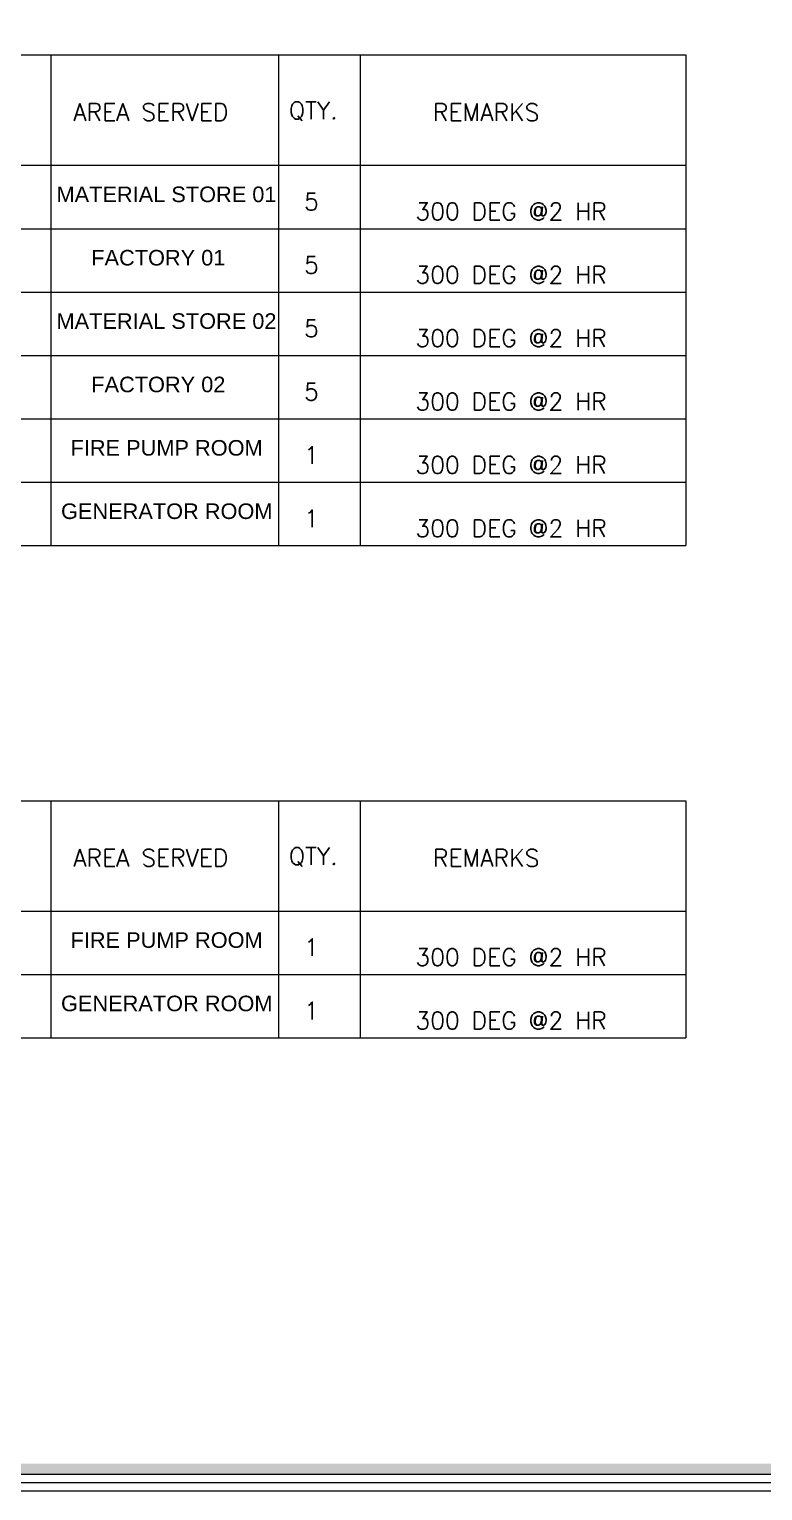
# Model space of a CAD drawing. Header units: inches. Extents: x -68096 to 69834, y -16833 to 17650.
# Drawn here: x 870.2 to 917.3, y -550.5 to -456.6 of the extents above; entities that cross this region are included whole.
import ezdxf

# ---------------------------------------------------------------- set-up
doc = ezdxf.new("R2010")
doc.units = ezdxf.units.IN
doc.header["$MEASUREMENT"] = 0
doc.layers.add('FIre Duct', color=1, linetype='Continuous')
doc.layers.add('WIN', color=1, linetype='Continuous')
doc.styles.add('ROMANS', font='romans.shx')

msp = doc.modelspace()

# ---------------------------------------------------------------- hatches: boundary and pattern name
at = {"layer": 'WIN', "linetype": 'Continuous', "lineweight": 0}
h = msp.add_hatch(color=86, dxfattribs=at)
h.paths.add_polyline_path([(753.52048, -401.19119), (753.52048, -549.3886), (963.30992, -549.3886), (963.30992, -401.19119)])
h.paths.add_polyline_path([(922.89008, -401.81667), (922.89008, -548.73353), (962.68444, -548.73353), (962.68444, -401.81667)], flags=16)
h.paths.add_polyline_path([(922.26459, -548.73353), (754.14633, -548.73353), (754.14633, -401.81667), (922.26459, -401.81667)], flags=16)
h = msp.add_hatch(color=7, dxfattribs=at)
h.paths.add_polyline_path([(753.52048, -401.19119), (753.52048, -549.3886), (963.30992, -549.3886), (963.30992, -401.19119)])
h.paths.add_polyline_path([(922.89008, -401.81667), (922.89008, -548.73353), (962.68444, -548.73353), (962.68444, -401.81667)], flags=16)
h.paths.add_polyline_path([(922.26459, -548.73353), (754.14633, -548.73353), (754.14633, -401.81667), (922.26459, -401.81667)], flags=16)

# ---------------------------------------------------------------- linework, layer by layer
at = {"layer": 'FIre Duct', "color": 1, "lineweight": 0}
for p, q in [((767.10822, -458.22302, 0), (912.34732, -458.22302, 0)), ((871.56396, -458.22302, 0), (871.56396, -489.74199, 0)), ((886.17937, -458.22302, 0), (886.17937, -489.74199, 0)), ((891.41785, -458.22302, 0), (891.41785, -489.74199, 0)), ((912.34732, -458.22302, 0), (912.34732, -489.74199, 0)), ((767.10822, -465.31239, 0), (912.34732, -465.31239, 0)), ((767.10822, -469.38399, 0), (912.34732, -469.38399, 0)), ((767.10822, -473.45559, 0), (912.34732, -473.45559, 0)), ((767.10822, -477.52719, 0), (912.34732, -477.52719, 0)), ((767.10822, -481.59879, 0), (912.34732, -481.59879, 0)), ((767.10822, -485.67039, 0), (912.34732, -485.67039, 0)), ((767.10822, -489.74199, 0), (912.34732, -489.74199, 0)), ((767.10822, -506.1313, 0), (912.34732, -506.1313, 0)), ((871.56396, -506.1313, 0), (871.56396, -521.36387, 0)), ((886.17937, -506.1313, 0), (886.17937, -521.36387, 0)), ((891.41785, -506.1313, 0), (891.41785, -521.36387, 0)), ((912.34732, -506.1313, 0), (912.34732, -521.36387, 0)), ((767.10822, -513.22067, 0), (912.34732, -513.22067, 0)), ((767.10822, -517.29227, 0), (912.34732, -517.29227, 0)), ((767.10822, -521.36387, 0), (912.34732, -521.36387, 0))]:
    msp.add_line(p, q, dxfattribs=at)
at = {"layer": 'WIN', "color": 7, "linetype": 'Continuous', "lineweight": 0}
for points in [[(752.44464, -550.46444), (964.38576, -550.46444), (964.38576, -400.11535), (752.44464, -400.11535)], [(752.44464, -550.46444), (964.38576, -550.46444), (964.38576, -400.11535), (752.44464, -400.11535)], [(752.98256, -549.92652), (963.84784, -549.92652), (963.84784, -400.65327), (752.98256, -400.65327)], [(752.98256, -549.92652), (963.84784, -549.92652), (963.84784, -400.65327), (752.98256, -400.65327)], [(753.52048, -549.3886), (963.30992, -549.3886), (963.30992, -401.19119), (753.52048, -401.19119)], [(753.52048, -549.3886), (963.30992, -549.3886), (963.30992, -401.19119), (753.52048, -401.19119)]]:
    msp.add_lwpolyline(points, close=True, dxfattribs=at)

# ---------------------------------------------------------------- texts
at = {"color": 2, "lineweight": 0, "attachment_point": 7, "style": 'ROMANS'}
for s, insert, char_height, width in [('AREA SERVED', (873.00062, -462.44806, 0), 1.1076195, 14.482494), ('QTY.', (886.84445, -462.44806, 0), 1.107619, 14.482494), ('REMARKS', (896.0997, -462.45504, 0), 1.107619, 6.6016288), ('{\\fArial|b0|i0|c0|p34;MATERIAL STORE 01}', (871.92191, -467.69057, 0), 1, 19.6445714), ('5', (887.82192, -468.1992, 0), 1.10762, 5.7086173), ('300 DEG @2 HR ', (894.9714, -468.82932, 0), 1.1076195, 12.3927074), ('{\\fArial|b0|i0|c0|p34;FACTORY 01}', (874.15285, -471.76217, 0), 1, 19.6445714), ('5', (887.82192, -472.2708, 0), 1.10762, 5.7086173), ('300 DEG @2 HR ', (894.9714, -472.90092, 0), 1.1076195, 12.3927074), ('{\\fArial|b0|i0|c0|p34;MATERIAL STORE 02}', (871.92191, -475.83377, 0), 1, 19.6445714), ('5', (887.82192, -476.3424, 0), 1.10762, 5.7086173), ('300 DEG @2 HR ', (894.9714, -476.97252, 0), 1.1076195, 12.3927074), ('{\\fArial|b0|i0|c0|p34;FACTORY 02}', (874.15285, -479.90537, 0), 1, 19.6445714), ('5', (887.82192, -480.414, 0), 1.10762, 5.7086173), ('300 DEG @2 HR ', (894.9714, -481.04412, 0), 1.1076195, 12.3927074), ('{\\fArial|b0|i0|c0|p34;FIRE PUMP ROOM}', (872.82379, -483.97697, 0), 1, 19.6445714), ('1', (887.82192, -484.4856, 0), 1.10762, 5.7086173), ('300 DEG @2 HR ', (894.9714, -485.11572, 0), 1.1076195, 12.3927074), ('{\\fArial|b0|i0|c0|p34;GENERATOR ROOM}', (872.21074, -488.04857, 0), 1, 19.6445714), ('1', (887.82192, -488.5572, 0), 1.10762, 5.7086173), ('300 DEG @2 HR ', (894.9714, -489.18732, 0), 1.1076195, 12.3927074), ('AREA SERVED', (873.00062, -510.35634, 0), 1.1076195, 14.482494), ('QTY.', (886.84445, -510.35634, 0), 1.107619, 14.482494), ('REMARKS', (896.0997, -510.36332, 0), 1.107619, 6.6016288), ('{\\fArial|b0|i0|c0|p34;FIRE PUMP ROOM}', (872.82379, -515.59885, 0), 1, 19.6445714), ('\\pt1.1076;1', (887.82192, -516.10748, 0), 1.1076195, 5.7086173), ('300 DEG @2 HR ', (894.9714, -516.7376, 0), 1.1076195, 12.3927074), ('{\\fArial|b0|i0|c0|p34;GENERATOR ROOM}', (872.21074, -519.67045, 0), 1, 19.6445714), ('1', (887.82192, -520.17908, 0), 1.10762, 5.7086173), ('300 DEG @2 HR ', (894.9714, -520.8092, 0), 1.1076195, 12.3927074)]:
    msp.add_mtext(s, dxfattribs=dict(at, insert=insert, char_height=char_height, width=width))

doc.saveas('drawing.dxf')
